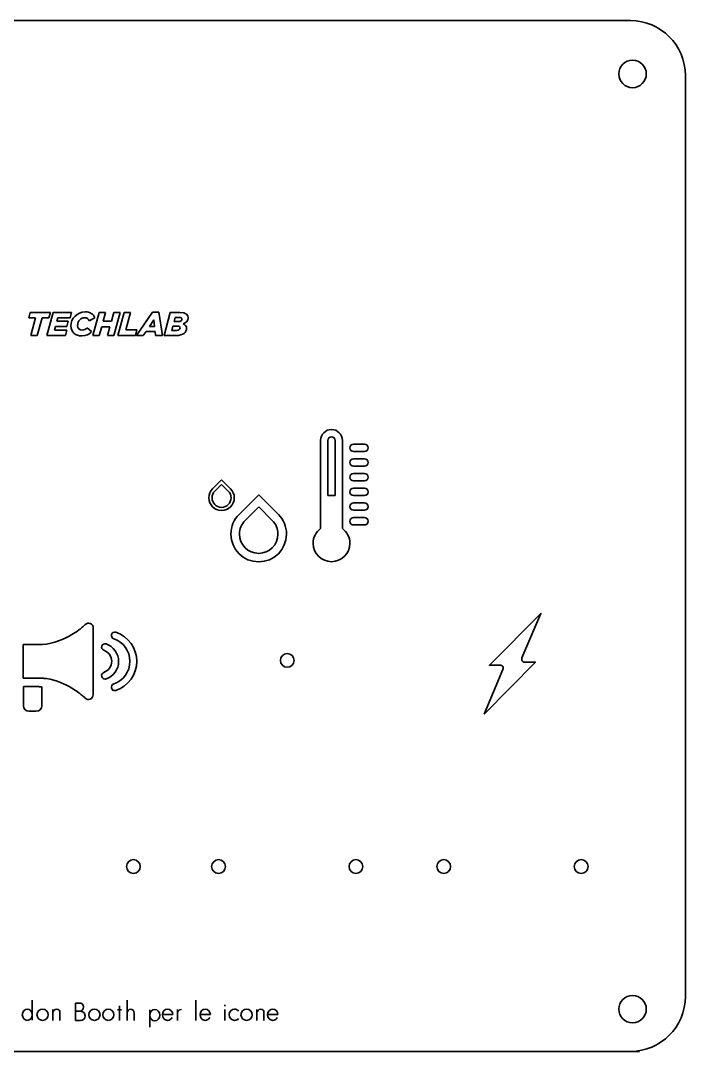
# Model space of a CAD drawing. Header units: inches. Extents: x 0 to 9.7, y -5.9 to 6.4.
# Drawn here: x 5.85 to 9.65, y -5.91 to 0 of the extents above; entities that cross this region are included whole.
import ezdxf

# ---------------------------------------------------------------- set-up
doc = ezdxf.new("R2010")
doc.units = ezdxf.units.IN
doc.header["$MEASUREMENT"] = 0
doc.layers.add('Livello 1', color=7, linetype='Continuous')

msp = doc.modelspace()

# ---------------------------------------------------------------- linework, layer by layer
at = {"layer": 'Livello 1', "color": 250, "lineweight": 35}
for points in [[(0.315, 0), (9.3395, 0)], [(9.6545, -0.315), (9.6545, -5.5906)], [(9.3913, -5.9056), (0.315, -5.9056)]]:
    msp.add_lwpolyline(points, dxfattribs=at)
at = {"layer": 'Livello 1', "color": 174, "lineweight": 35}
for points in [[(5.892, -1.7036), (5.9006, -1.6714)], [(5.9317, -1.7036), (5.892, -1.7036)], [(5.9006, -1.6714), (6.0168, -1.6714)], [(5.9048, -1.8041), (5.9317, -1.7036)], [(5.9684, -1.7036), (5.9415, -1.8041)], [(6.0083, -1.7036), (5.9684, -1.7036)], [(5.996, -1.8041), (6.0318, -1.6714)], [(6.0168, -1.6714), (6.0083, -1.7036)], [(6.0318, -1.6714), (6.138, -1.6714)], [(6.0597, -1.7025), (6.0542, -1.7227)], [(6.1295, -1.7025), (6.0597, -1.7025)], [(6.138, -1.6714), (6.1295, -1.7025)], [(6.2706, -1.7023), (6.2388, -1.7193)], [(6.2599, -1.8041), (6.2957, -1.6714)], [(6.2957, -1.6714), (6.3325, -1.6714)], [(6.3325, -1.6714), (6.319, -1.721)], [(6.3658, -1.721), (6.3793, -1.6714)], [(6.3793, -1.6714), (6.4161, -1.6714)], [(6.4161, -1.6714), (6.3804, -1.8041)], [(6.4035, -1.8041), (6.4393, -1.6714)], [(6.4393, -1.6714), (6.4761, -1.6714)], [(6.4761, -1.6714), (6.4491, -1.7718)], [(6.5089, -1.8041), (6.6013, -1.6704)], [(6.6013, -1.6704), (6.6373, -1.6704)], [(6.6373, -1.6704), (6.6579, -1.8041)], [(6.6677, -1.8041), (6.7035, -1.6714)], [(6.7035, -1.6714), (6.7587, -1.6714)], [(6.7312, -1.7009), (6.7251, -1.7243)], [(6.7541, -1.7009), (6.7312, -1.7009)], [(6.0464, -1.7516), (6.0407, -1.7728)], [(6.1098, -1.7516), (6.0464, -1.7516)], [(6.0542, -1.7227), (6.1175, -1.7227)], [(6.1175, -1.7227), (6.1098, -1.7516)], [(6.2274, -1.7599), (6.2522, -1.7819)], [(6.3103, -1.7536), (6.2968, -1.8041)], [(6.3571, -1.7536), (6.3103, -1.7536)], [(6.319, -1.721), (6.3658, -1.721)], [(6.3437, -1.8041), (6.3571, -1.7536)], [(6.6083, -1.7136), (6.5834, -1.7516)], [(6.5834, -1.7516), (6.6132, -1.7516)], [(6.6132, -1.7516), (6.6083, -1.7136)], [(6.7181, -1.75), (6.7115, -1.7745)], [(6.7437, -1.75), (6.7181, -1.75)], [(6.7251, -1.7243), (6.75, -1.7243)], [(5.9415, -1.8041), (5.9048, -1.8041)], [(6.1033, -1.8041), (5.996, -1.8041)], [(6.0407, -1.7728), (6.1116, -1.7728)], [(6.1116, -1.7728), (6.1033, -1.8041)], [(6.2968, -1.8041), (6.2599, -1.8041)], [(6.3804, -1.8041), (6.3437, -1.8041)], [(6.5037, -1.8041), (6.4035, -1.8041)], [(6.4491, -1.7718), (6.5125, -1.7718)], [(6.5125, -1.7718), (6.5037, -1.8041)], [(6.5489, -1.8041), (6.5089, -1.8041)], [(6.5649, -1.7802), (6.5489, -1.8041)], [(6.616, -1.7802), (6.5649, -1.7802)], [(6.6193, -1.8041), (6.616, -1.7802)], [(6.6579, -1.8041), (6.6193, -1.8041)], [(6.7365, -1.8041), (6.6677, -1.8041)], [(6.7115, -1.7745), (6.7394, -1.7745)], [(7.5639, -2.4055), (7.5639, -2.9107)], [(7.606, -2.7212), (7.606, -2.4055)], [(7.6481, -2.4055), (7.6481, -2.7212)], [(7.6902, -2.9107), (7.6902, -2.4055)], [(7.8164, -2.4265), (7.7533, -2.4265)], [(7.7533, -2.4686), (7.8164, -2.4686)], [(7.8164, -2.5107), (7.7533, -2.5107)], [(7.7533, -2.5528), (7.8164, -2.5528)], [(7.8164, -2.5949), (7.7533, -2.5949)], [(6.9971, -2.6311), (6.9457, -2.6826)], [(6.9587, -2.6956), (6.9971, -2.6571)], [(7.0486, -2.6826), (6.9971, -2.6311)], [(6.9971, -2.6571), (7.0356, -2.6956)], [(7.7533, -2.637), (7.8164, -2.637)], [(7.2099, -2.7163), (7.0973, -2.8289)], [(7.3225, -2.8289), (7.2099, -2.7163)], [(7.8164, -2.6791), (7.7533, -2.6791)], [(7.6481, -2.7212), (7.606, -2.7212)], [(7.7533, -2.7212), (7.8164, -2.7212)], [(7.8164, -2.7633), (7.7533, -2.7633)], [(7.132, -2.8635), (7.2099, -2.7856)], [(7.2099, -2.7856), (7.2879, -2.8635)], [(7.7533, -2.8054), (7.8164, -2.8054)], [(7.8164, -2.8474), (7.7533, -2.8474)], [(7.7533, -2.8895), (7.8164, -2.8895)], [(6.2161, -3.4602), (6.2153, -3.461)], [(6.2161, -3.4602), (6.2161, -3.4602)], [(6.2613, -3.8626), (6.2613, -3.4789)], [(5.8614, -3.5744), (5.8614, -3.7671)], [(5.9688, -3.5744), (5.8614, -3.5744)], [(5.9688, -3.5744), (5.9688, -3.5744)], [(5.8614, -3.7671), (5.968, -3.7671)], [(5.968, -3.7671), (5.968, -3.7671)], [(5.8623, -3.8149), (5.8623, -3.9257)], [(5.9416, -3.8149), (5.8623, -3.8149)], [(5.9416, -3.8149), (5.9416, -3.8149)], [(5.9671, -3.9257), (5.9671, -3.8175)], [(6.2144, -3.8806), (6.2153, -3.8814)], [(6.2153, -3.8814), (6.2153, -3.8814)], [(5.8938, -3.9573), (5.9356, -3.9573)], [(5.9129, -5.7275), (5.9129, -5.6112)], [(5.9129, -5.6112), (5.9129, -5.7275)], [(6.0306, -5.7282), (6.0306, -5.6653)], [(6.0306, -5.6653), (6.0306, -5.7282)], [(6.1602, -5.6284), (6.1814, -5.6284)], [(6.1602, -5.7282), (6.1602, -5.6284)], [(6.1602, -5.6284), (6.1602, -5.7282)], [(6.1814, -5.6284), (6.1602, -5.6284)], [(6.4016, -5.6684), (6.4116, -5.6684)], [(6.4116, -5.6684), (6.4016, -5.6684)], [(6.4116, -5.6438), (6.4116, -5.6684)], [(6.4116, -5.6684), (6.4116, -5.6438)], [(6.4116, -5.7282), (6.4116, -5.6684)], [(6.4116, -5.6684), (6.4116, -5.7282)], [(6.4248, -5.6684), (6.4116, -5.6684)], [(6.4116, -5.6684), (6.4248, -5.6684)], [(6.4556, -5.7282), (6.4556, -5.612)], [(6.4556, -5.612), (6.4556, -5.7282)], [(6.5856, -5.6666), (6.5856, -5.7673)], [(6.5856, -5.7673), (6.5856, -5.6666)], [(6.7442, -5.6653), (6.7442, -5.7282)], [(6.7442, -5.7282), (6.7442, -5.6653)], [(6.8497, -5.7282), (6.8497, -5.612)], [(6.8497, -5.612), (6.8497, -5.7282)], [(7.0168, -5.6394), (7.0168, -5.646)], [(7.0168, -5.646), (7.0168, -5.6394)], [(7.0168, -5.6653), (7.0168, -5.7282)], [(7.0168, -5.7282), (7.0168, -5.6653)], [(7.1997, -5.6653), (7.1997, -5.7282)], [(7.1997, -5.7282), (7.1997, -5.6653)], [(6.1602, -5.676), (6.1809, -5.676)], [(6.1809, -5.676), (6.1602, -5.676)], [(6.1602, -5.676), (6.1809, -5.676)], [(6.1809, -5.676), (6.1602, -5.676)], [(6.1899, -5.7282), (6.1602, -5.7282)], [(6.1602, -5.7282), (6.1899, -5.7282)], [(6.4964, -5.7282), (6.4964, -5.6885)], [(6.4964, -5.6885), (6.4964, -5.7282)], [(6.6584, -5.6947), (6.7178, -5.6947)], [(6.7178, -5.6947), (6.6584, -5.6947)], [(6.8739, -5.6947), (6.9333, -5.6947)], [(6.9333, -5.6947), (6.8739, -5.6947)], [(7.2606, -5.6947), (7.32, -5.6947)], [(7.32, -5.6947), (7.2606, -5.6947)]]:
    msp.add_lwpolyline(points, dxfattribs=at)
at = {"layer": 'Livello 1', "color": 250, "lineweight": 35}
for points in [[(9.3395, 0), (9.5135, 0), (9.6545, -0.141), (9.6545, -0.315)], [(9.2732, -0.3056), (9.2732, -0.2621), (9.3085, -0.2268), (9.352, -0.2268)], [(9.352, -0.2268), (9.3955, -0.2268), (9.4307, -0.2621), (9.4307, -0.3056)], [(9.352, -0.3843), (9.3085, -0.3843), (9.2732, -0.349), (9.2732, -0.3056)], [(9.4307, -0.3056), (9.4307, -0.349), (9.3955, -0.3843), (9.352, -0.3843)], [(7.3341, -3.6654), (7.3341, -3.6436), (7.3518, -3.626), (7.3735, -3.626)], [(7.3735, -3.626), (7.3953, -3.626), (7.4129, -3.6436), (7.4129, -3.6654)], [(7.3735, -3.7047), (7.3518, -3.7047), (7.3341, -3.6871), (7.3341, -3.6654)], [(7.4129, -3.6654), (7.4129, -3.6871), (7.3953, -3.7047), (7.3735, -3.7047)], [(6.4524, -4.8465), (6.4524, -4.8247), (6.47, -4.8071), (6.4918, -4.8071)], [(6.4918, -4.8071), (6.5135, -4.8071), (6.5311, -4.8247), (6.5311, -4.8465)], [(6.9404, -4.8465), (6.9404, -4.8247), (6.9581, -4.8071), (6.9798, -4.8071)], [(6.9798, -4.8071), (7.0016, -4.8071), (7.0192, -4.8247), (7.0192, -4.8465)], [(7.7278, -4.8465), (7.7278, -4.8247), (7.7455, -4.8071), (7.7672, -4.8071)], [(7.7672, -4.8071), (7.789, -4.8071), (7.8066, -4.8247), (7.8066, -4.8465)], [(8.2306, -4.8465), (8.2306, -4.8247), (8.2482, -4.8071), (8.27, -4.8071)], [(8.27, -4.8071), (8.2917, -4.8071), (8.3093, -4.8247), (8.3093, -4.8465)], [(9.018, -4.8465), (9.018, -4.8247), (9.0356, -4.8071), (9.0574, -4.8071)], [(9.0574, -4.8071), (9.0791, -4.8071), (9.0967, -4.8247), (9.0967, -4.8465)], [(6.4918, -4.8858), (6.47, -4.8858), (6.4524, -4.8682), (6.4524, -4.8465)], [(6.5311, -4.8465), (6.5311, -4.8682), (6.5135, -4.8858), (6.4918, -4.8858)], [(6.9798, -4.8858), (6.9581, -4.8858), (6.9404, -4.8682), (6.9404, -4.8465)], [(7.0192, -4.8465), (7.0192, -4.8682), (7.0016, -4.8858), (6.9798, -4.8858)], [(7.7672, -4.8858), (7.7455, -4.8858), (7.7278, -4.8682), (7.7278, -4.8465)], [(7.8066, -4.8465), (7.8066, -4.8682), (7.789, -4.8858), (7.7672, -4.8858)], [(8.27, -4.8858), (8.2482, -4.8858), (8.2306, -4.8682), (8.2306, -4.8465)], [(8.3093, -4.8465), (8.3093, -4.8682), (8.2917, -4.8858), (8.27, -4.8858)], [(9.0574, -4.8858), (9.0356, -4.8858), (9.018, -4.8682), (9.018, -4.8465)], [(9.0967, -4.8465), (9.0967, -4.8682), (9.0791, -4.8858), (9.0574, -4.8858)], [(9.2732, -5.6638), (9.2732, -5.6203), (9.3085, -5.585), (9.352, -5.585)], [(9.6545, -5.5906), (9.6545, -5.7645), (9.5135, -5.9056), (9.3395, -5.9056)], [(9.352, -5.585), (9.3955, -5.585), (9.4307, -5.6203), (9.4307, -5.6638)], [(9.352, -5.7425), (9.3085, -5.7425), (9.2732, -5.7073), (9.2732, -5.6638)], [(9.4307, -5.6638), (9.4307, -5.7073), (9.3955, -5.7425), (9.352, -5.7425)]]:
    msp.add_open_spline(points, degree=3, dxfattribs=at)
at = {"layer": 'Livello 1', "color": 174, "lineweight": 35}
for points in [[(6.1339, -1.7485), (6.1339, -1.7284), (6.1423, -1.708), (6.1578, -1.6924)], [(6.1578, -1.6924), (6.1718, -1.6784), (6.1923, -1.6687), (6.217, -1.6687)], [(6.2122, -1.7021), (6.202, -1.7021), (6.1927, -1.7064), (6.1857, -1.7135)], [(6.2388, -1.7193), (6.2334, -1.7083), (6.2251, -1.7021), (6.2122, -1.7021)], [(6.217, -1.6687), (6.2439, -1.6687), (6.2626, -1.6818), (6.2706, -1.7023)], [(6.75, -1.7243), (6.7632, -1.7243), (6.7703, -1.7191), (6.7703, -1.7108)], [(6.7703, -1.7108), (6.7703, -1.7045), (6.7653, -1.7009), (6.7541, -1.7009)], [(6.7587, -1.6714), (6.7947, -1.6714), (6.8065, -1.6862), (6.8065, -1.7032)], [(6.8065, -1.7032), (6.8065, -1.7201), (6.7953, -1.7326), (6.7767, -1.7371)], [(6.1967, -1.8067), (6.1601, -1.8067), (6.1339, -1.7842), (6.1339, -1.7485)], [(6.1857, -1.7135), (6.1775, -1.7218), (6.1724, -1.7336), (6.1724, -1.7461)], [(6.1724, -1.7461), (6.1724, -1.7629), (6.1836, -1.7734), (6.1989, -1.7734)], [(6.1989, -1.7734), (6.2105, -1.7734), (6.2188, -1.7684), (6.2274, -1.7599)], [(6.7968, -1.7637), (6.7968, -1.7866), (6.7777, -1.8041), (6.7365, -1.8041)], [(6.7394, -1.7745), (6.7521, -1.7745), (6.7598, -1.7688), (6.7598, -1.7605)], [(6.7598, -1.7605), (6.7598, -1.7536), (6.7543, -1.75), (6.7437, -1.75)], [(6.7767, -1.7371), (6.7885, -1.7413), (6.7968, -1.75), (6.7968, -1.7637)], [(6.2522, -1.7819), (6.2393, -1.7965), (6.2219, -1.8067), (6.1967, -1.8067)], [(7.627, -2.3424), (7.5922, -2.3424), (7.5639, -2.3707), (7.5639, -2.4055)], [(7.6902, -2.4055), (7.6902, -2.3707), (7.6618, -2.3424), (7.627, -2.3424)], [(7.606, -2.4055), (7.606, -2.3939), (7.6154, -2.3845), (7.627, -2.3845)], [(7.627, -2.3845), (7.6386, -2.3845), (7.6481, -2.3939), (7.6481, -2.4055)], [(7.7533, -2.4265), (7.7417, -2.4265), (7.7322, -2.436), (7.7322, -2.4476)], [(7.7322, -2.4476), (7.7322, -2.4592), (7.7417, -2.4686), (7.7533, -2.4686)], [(7.8375, -2.4476), (7.8375, -2.436), (7.8281, -2.4265), (7.8164, -2.4265)], [(7.8164, -2.4686), (7.8281, -2.4686), (7.8375, -2.4592), (7.8375, -2.4476)], [(7.7533, -2.5107), (7.7417, -2.5107), (7.7322, -2.5201), (7.7322, -2.5318)], [(7.7322, -2.5318), (7.7322, -2.5434), (7.7417, -2.5528), (7.7533, -2.5528)], [(7.8375, -2.5318), (7.8375, -2.5201), (7.8281, -2.5107), (7.8164, -2.5107)], [(7.8164, -2.5528), (7.8281, -2.5528), (7.8375, -2.5434), (7.8375, -2.5318)], [(7.7533, -2.5949), (7.7417, -2.5949), (7.7322, -2.6043), (7.7322, -2.6159)], [(7.8375, -2.6159), (7.8375, -2.6043), (7.8281, -2.5949), (7.8164, -2.5949)], [(7.7322, -2.6159), (7.7322, -2.6276), (7.7417, -2.637), (7.7533, -2.637)], [(7.8164, -2.637), (7.8281, -2.637), (7.8375, -2.6276), (7.8375, -2.6159)], [(6.9457, -2.6826), (6.9319, -2.6963), (6.9243, -2.7146), (6.9243, -2.7341)], [(6.9426, -2.7341), (6.9426, -2.7196), (6.9483, -2.7059), (6.9587, -2.6956)], [(7.0356, -2.6956), (7.0459, -2.7059), (7.0516, -2.7196), (7.0516, -2.7341)], [(7.07, -2.7341), (7.07, -2.7146), (7.0624, -2.6963), (7.0486, -2.6826)], [(7.7533, -2.6791), (7.7417, -2.6791), (7.7322, -2.6885), (7.7322, -2.7001)], [(7.7322, -2.7001), (7.7322, -2.7118), (7.7417, -2.7212), (7.7533, -2.7212)], [(7.8375, -2.7001), (7.8375, -2.6885), (7.8281, -2.6791), (7.8164, -2.6791)], [(7.8164, -2.7212), (7.8281, -2.7212), (7.8375, -2.7118), (7.8375, -2.7001)], [(6.9243, -2.7341), (6.9243, -2.7743), (6.9569, -2.807), (6.9971, -2.807)], [(6.9971, -2.7886), (6.9671, -2.7886), (6.9426, -2.7642), (6.9426, -2.7341)], [(6.9971, -2.807), (7.0373, -2.807), (7.07, -2.7743), (7.07, -2.7341)], [(7.0516, -2.7341), (7.0516, -2.7642), (7.0272, -2.7886), (6.9971, -2.7886)], [(7.7533, -2.7633), (7.7417, -2.7633), (7.7322, -2.7727), (7.7322, -2.7843)], [(7.8375, -2.7843), (7.8375, -2.7727), (7.8281, -2.7633), (7.8164, -2.7633)], [(7.0973, -2.8289), (7.0672, -2.859), (7.0505, -2.899), (7.0505, -2.9417)], [(7.3693, -2.9417), (7.3693, -2.899), (7.3527, -2.859), (7.3225, -2.8289)], [(7.7322, -2.7843), (7.7322, -2.7959), (7.7417, -2.8054), (7.7533, -2.8054)], [(7.8164, -2.8054), (7.8281, -2.8054), (7.8375, -2.7959), (7.8375, -2.7843)], [(7.0995, -2.9417), (7.0995, -2.9122), (7.1111, -2.8844), (7.132, -2.8635)], [(7.2879, -2.8635), (7.3088, -2.8844), (7.3203, -2.9122), (7.3203, -2.9417)], [(7.7533, -2.8474), (7.7417, -2.8474), (7.7322, -2.8569), (7.7322, -2.8685)], [(7.7322, -2.8685), (7.7322, -2.8801), (7.7417, -2.8895), (7.7533, -2.8895)], [(7.8375, -2.8685), (7.8375, -2.8569), (7.8281, -2.8474), (7.8164, -2.8474)], [(7.8164, -2.8895), (7.8281, -2.8895), (7.8375, -2.8801), (7.8375, -2.8685)], [(7.0505, -2.9417), (7.0505, -3.0296), (7.1221, -3.1011), (7.2099, -3.1011)], [(7.2099, -3.0521), (7.1491, -3.0521), (7.0995, -3.0026), (7.0995, -2.9417)], [(7.2099, -3.1011), (7.2978, -3.1011), (7.3693, -3.0296), (7.3693, -2.9417)], [(7.3203, -2.9417), (7.3203, -3.0025), (7.2708, -3.0521), (7.2099, -3.0521)], [(7.5639, -2.9107), (7.5384, -2.9299), (7.5218, -2.9604), (7.5218, -2.9948)], [(7.7322, -2.9948), (7.7322, -2.9604), (7.7157, -2.9299), (7.6902, -2.9107)], [(7.5218, -2.9948), (7.5218, -3.0529), (7.5689, -3.1), (7.627, -3.1)], [(7.627, -3.1), (7.6851, -3.1), (7.7322, -3.0529), (7.7322, -2.9948)], [(6.1974, -3.4772), (6.1846, -3.4883), (6.165, -3.5028), (6.1402, -3.5173)], [(6.2119, -3.4644), (6.2084, -3.4678), (6.2033, -3.4721), (6.1974, -3.4772)], [(6.2153, -3.461), (6.2144, -3.4619), (6.2136, -3.4627), (6.2119, -3.4644)], [(6.2451, -3.4542), (6.2349, -3.4499), (6.2238, -3.4525), (6.2161, -3.4602)], [(6.2613, -3.4789), (6.2622, -3.4678), (6.2553, -3.4585), (6.2451, -3.4542)], [(6.1402, -3.5173), (6.0967, -3.5437), (6.0371, -3.5693), (5.9688, -3.5744)], [(6.367, -3.5165), (6.3636, -3.5267), (6.3688, -3.5378), (6.379, -3.5412)], [(6.3918, -3.5045), (6.3815, -3.5011), (6.3705, -3.5062), (6.367, -3.5165)], [(6.379, -3.5412), (6.4344, -3.5599), (6.4719, -3.612), (6.4719, -3.6708)], [(6.5112, -3.6708), (6.5112, -3.5949), (6.4634, -3.5292), (6.3918, -3.5045)], [(6.3108, -3.583), (6.3074, -3.5932), (6.3125, -3.6043), (6.3227, -3.6077)], [(6.3355, -3.571), (6.3253, -3.5676), (6.3142, -3.5727), (6.3108, -3.583)], [(6.4071, -3.6716), (6.4071, -3.6264), (6.3781, -3.5855), (6.3355, -3.571)], [(6.3227, -3.6077), (6.35, -3.6171), (6.3679, -3.6426), (6.3679, -3.6708)], [(6.3679, -3.6708), (6.3679, -3.6989), (6.35, -3.7245), (6.3227, -3.7339)], [(6.3355, -3.7714), (6.3781, -3.7578), (6.4071, -3.7168), (6.4071, -3.6716)], [(6.4719, -3.6708), (6.4719, -3.7296), (6.4344, -3.7816), (6.379, -3.8004)], [(6.3918, -3.8379), (6.4634, -3.8132), (6.5112, -3.7467), (6.5112, -3.6708)], [(5.968, -3.7671), (5.9765, -3.768), (5.985, -3.7688), (5.9936, -3.7697)], [(5.9936, -3.7697), (6.0516, -3.7782), (6.1019, -3.8013), (6.1394, -3.8243)], [(6.3227, -3.7339), (6.3125, -3.7373), (6.3074, -3.7484), (6.3108, -3.7586)], [(6.3108, -3.7586), (6.3133, -3.7671), (6.321, -3.7723), (6.3295, -3.7723)], [(6.3295, -3.7723), (6.3312, -3.7723), (6.3338, -3.7723), (6.3355, -3.7714)], [(5.9671, -3.8175), (5.9586, -3.8166), (5.9501, -3.8157), (5.9416, -3.8149)], [(6.1394, -3.8243), (6.1633, -3.8388), (6.1829, -3.8541), (6.1965, -3.8643)], [(6.379, -3.8004), (6.3688, -3.8038), (6.3636, -3.8149), (6.367, -3.8251)], [(6.367, -3.8251), (6.3696, -3.8337), (6.3773, -3.8388), (6.3858, -3.8388)], [(6.3858, -3.8388), (6.3875, -3.8388), (6.3901, -3.8388), (6.3918, -3.8379)], [(6.1965, -3.8643), (6.2033, -3.8695), (6.2084, -3.8746), (6.211, -3.8771)], [(6.211, -3.8771), (6.2127, -3.8788), (6.2136, -3.8797), (6.2144, -3.8806)], [(6.2153, -3.8814), (6.2229, -3.8891), (6.234, -3.8916), (6.2443, -3.8874)], [(6.2443, -3.8874), (6.2545, -3.8831), (6.2613, -3.8737), (6.2613, -3.8626)], [(5.8623, -3.9257), (5.8623, -3.9428), (5.8759, -3.9573), (5.8938, -3.9573)], [(5.9356, -3.9573), (5.9526, -3.9573), (5.9671, -3.9436), (5.9671, -3.9257)], [(5.8557, -5.696), (5.8557, -5.6782), (5.8685, -5.6636), (5.8843, -5.6636)], [(5.8557, -5.696), (5.8557, -5.6782), (5.8685, -5.6636), (5.8843, -5.6636)], [(5.8843, -5.6636), (5.9, -5.6636), (5.9129, -5.6782), (5.9129, -5.696)], [(5.8843, -5.6636), (5.9, -5.6636), (5.9129, -5.6782), (5.9129, -5.696)], [(5.9392, -5.696), (5.9392, -5.6782), (5.9538, -5.6638), (5.9716, -5.6638)], [(5.9392, -5.696), (5.9392, -5.6782), (5.9538, -5.6638), (5.9716, -5.6638)], [(5.9716, -5.6638), (5.9893, -5.6638), (6.0039, -5.6782), (6.0039, -5.696)], [(5.9716, -5.6638), (5.9893, -5.6638), (6.0039, -5.6782), (6.0039, -5.696)], [(6.0306, -5.6866), (6.031, -5.677), (6.0396, -5.6643), (6.052, -5.6643)], [(6.052, -5.6643), (6.0396, -5.6643), (6.031, -5.677), (6.0306, -5.6866)], [(6.071, -5.6838), (6.071, -5.6717), (6.0642, -5.6643), (6.052, -5.6643)], [(6.052, -5.6643), (6.0642, -5.6643), (6.071, -5.6717), (6.071, -5.6838)], [(6.2056, -5.6502), (6.2056, -5.6666), (6.196, -5.676), (6.1809, -5.676)], [(6.1809, -5.676), (6.196, -5.676), (6.2056, -5.6666), (6.2056, -5.6502)], [(6.1814, -5.6284), (6.1939, -5.6284), (6.2056, -5.6338), (6.2056, -5.6502)], [(6.2056, -5.6502), (6.2056, -5.6338), (6.1939, -5.6284), (6.1814, -5.6284)], [(6.2364, -5.696), (6.2364, -5.6782), (6.251, -5.6638), (6.2688, -5.6638)], [(6.2364, -5.696), (6.2364, -5.6782), (6.251, -5.6638), (6.2688, -5.6638)], [(6.2688, -5.6638), (6.2865, -5.6638), (6.3011, -5.6782), (6.3011, -5.696)], [(6.2688, -5.6638), (6.2865, -5.6638), (6.3011, -5.6782), (6.3011, -5.696)], [(6.316, -5.696), (6.316, -5.6782), (6.3306, -5.6638), (6.3484, -5.6638)], [(6.316, -5.696), (6.316, -5.6782), (6.3306, -5.6638), (6.3484, -5.6638)], [(6.3484, -5.6638), (6.3661, -5.6638), (6.3807, -5.6782), (6.3807, -5.696)], [(6.3484, -5.6638), (6.3661, -5.6638), (6.3807, -5.6782), (6.3807, -5.696)], [(6.4556, -5.6875), (6.4556, -5.6729), (6.4662, -5.6643), (6.4759, -5.6643)], [(6.4759, -5.6643), (6.4662, -5.6643), (6.4556, -5.6729), (6.4556, -5.6875)], [(6.4759, -5.6643), (6.4857, -5.6643), (6.4964, -5.6681), (6.4964, -5.6885)], [(6.4964, -5.6885), (6.4964, -5.6681), (6.4857, -5.6643), (6.4759, -5.6643)], [(6.6145, -5.6657), (6.5986, -5.6657), (6.5857, -5.6803), (6.5857, -5.6981)], [(6.6145, -5.6657), (6.5986, -5.6657), (6.5857, -5.6803), (6.5857, -5.6981)], [(6.6431, -5.6981), (6.6431, -5.6803), (6.6303, -5.6657), (6.6145, -5.6657)], [(6.6431, -5.6981), (6.6431, -5.6803), (6.6303, -5.6657), (6.6145, -5.6657)], [(6.6881, -5.6638), (6.6716, -5.6638), (6.6582, -5.6782), (6.6582, -5.6958)], [(6.6582, -5.6958), (6.6582, -5.6782), (6.6716, -5.6638), (6.6881, -5.6638)], [(6.7178, -5.6947), (6.7174, -5.6774), (6.7042, -5.6638), (6.6881, -5.6638)], [(6.6881, -5.6638), (6.7042, -5.6638), (6.7174, -5.6774), (6.7178, -5.6947)], [(6.7675, -5.6653), (6.7485, -5.6645), (6.7442, -5.6831), (6.7442, -5.6884)], [(6.7442, -5.6884), (6.7442, -5.6831), (6.7485, -5.6645), (6.7675, -5.6653)], [(6.9036, -5.6638), (6.8871, -5.6638), (6.8738, -5.6782), (6.8738, -5.6958)], [(6.8738, -5.6958), (6.8738, -5.6782), (6.8871, -5.6638), (6.9036, -5.6638)], [(6.9333, -5.6947), (6.9329, -5.6774), (6.9197, -5.6638), (6.9036, -5.6638)], [(6.9036, -5.6638), (6.9197, -5.6638), (6.9329, -5.6774), (6.9333, -5.6947)], [(7.0715, -5.6638), (7.0546, -5.6638), (7.0409, -5.6782), (7.0409, -5.696)], [(7.0409, -5.696), (7.0409, -5.6782), (7.0546, -5.6638), (7.0715, -5.6638)], [(7.094, -5.6743), (7.0885, -5.6679), (7.0804, -5.6638), (7.0715, -5.6638)], [(7.0715, -5.6638), (7.0804, -5.6638), (7.0885, -5.6679), (7.094, -5.6743)], [(7.1083, -5.696), (7.1083, -5.6782), (7.1229, -5.6638), (7.1407, -5.6638)], [(7.1083, -5.696), (7.1083, -5.6782), (7.1229, -5.6638), (7.1407, -5.6638)], [(7.1407, -5.6638), (7.1585, -5.6638), (7.173, -5.6782), (7.173, -5.696)], [(7.1407, -5.6638), (7.1585, -5.6638), (7.173, -5.6782), (7.173, -5.696)], [(7.2211, -5.6643), (7.2088, -5.6643), (7.2002, -5.677), (7.1997, -5.6866)], [(7.1997, -5.6866), (7.2002, -5.677), (7.2088, -5.6643), (7.2211, -5.6643)], [(7.2401, -5.6838), (7.2401, -5.6717), (7.2333, -5.6643), (7.2211, -5.6643)], [(7.2211, -5.6643), (7.2333, -5.6643), (7.2401, -5.6717), (7.2401, -5.6838)], [(7.2903, -5.6638), (7.2738, -5.6638), (7.2604, -5.6782), (7.2604, -5.6958)], [(7.2604, -5.6958), (7.2604, -5.6782), (7.2738, -5.6638), (7.2903, -5.6638)], [(7.32, -5.6947), (7.3196, -5.6774), (7.3064, -5.6638), (7.2903, -5.6638)], [(7.2903, -5.6638), (7.3064, -5.6638), (7.3196, -5.6774), (7.32, -5.6947)], [(5.8843, -5.7282), (5.8685, -5.7282), (5.8557, -5.7136), (5.8557, -5.696)], [(5.8843, -5.7282), (5.8685, -5.7282), (5.8557, -5.7136), (5.8557, -5.696)], [(5.9129, -5.696), (5.9129, -5.7136), (5.9, -5.7282), (5.8843, -5.7282)], [(5.9129, -5.696), (5.9129, -5.7136), (5.9, -5.7282), (5.8843, -5.7282)], [(5.9716, -5.7282), (5.9538, -5.7282), (5.9392, -5.7136), (5.9392, -5.696)], [(5.9716, -5.7282), (5.9538, -5.7282), (5.9392, -5.7136), (5.9392, -5.696)], [(6.0039, -5.696), (6.0039, -5.7136), (5.9893, -5.7282), (5.9716, -5.7282)], [(6.0039, -5.696), (6.0039, -5.7136), (5.9893, -5.7282), (5.9716, -5.7282)], [(6.071, -5.7282), (6.071, -5.7125), (6.071, -5.6993), (6.071, -5.6838)], [(6.071, -5.6838), (6.071, -5.6993), (6.071, -5.7125), (6.071, -5.7282)], [(6.1809, -5.676), (6.2006, -5.676), (6.2154, -5.682), (6.2153, -5.7014)], [(6.2153, -5.7014), (6.2154, -5.682), (6.2006, -5.676), (6.1809, -5.676)], [(6.2153, -5.7014), (6.2152, -5.721), (6.2016, -5.7282), (6.1899, -5.7282)], [(6.1899, -5.7282), (6.2016, -5.7282), (6.2152, -5.721), (6.2153, -5.7014)], [(6.2688, -5.7282), (6.251, -5.7282), (6.2364, -5.7136), (6.2364, -5.696)], [(6.2688, -5.7282), (6.251, -5.7282), (6.2364, -5.7136), (6.2364, -5.696)], [(6.3011, -5.696), (6.3011, -5.7136), (6.2865, -5.7282), (6.2688, -5.7282)], [(6.3011, -5.696), (6.3011, -5.7136), (6.2865, -5.7282), (6.2688, -5.7282)], [(6.3484, -5.7282), (6.3306, -5.7282), (6.316, -5.7136), (6.316, -5.696)], [(6.3484, -5.7282), (6.3306, -5.7282), (6.316, -5.7136), (6.316, -5.696)], [(6.3807, -5.696), (6.3807, -5.7136), (6.3661, -5.7282), (6.3484, -5.7282)], [(6.3807, -5.696), (6.3807, -5.7136), (6.3661, -5.7282), (6.3484, -5.7282)], [(6.5857, -5.6981), (6.5857, -5.7158), (6.5986, -5.7303), (6.6145, -5.7303)], [(6.5857, -5.6981), (6.5857, -5.7158), (6.5986, -5.7303), (6.6145, -5.7303)], [(6.6145, -5.7303), (6.6303, -5.7303), (6.6431, -5.7158), (6.6431, -5.6981)], [(6.6145, -5.7303), (6.6303, -5.7303), (6.6431, -5.7158), (6.6431, -5.6981)], [(6.6582, -5.6958), (6.6582, -5.7136), (6.6716, -5.7282), (6.6881, -5.7282)], [(6.6881, -5.7282), (6.6716, -5.7282), (6.6582, -5.7136), (6.6582, -5.6958)], [(6.6881, -5.7282), (6.699, -5.7282), (6.7088, -5.7215), (6.714, -5.712)], [(6.714, -5.712), (6.7088, -5.7215), (6.699, -5.7282), (6.6881, -5.7282)], [(6.8738, -5.6958), (6.8738, -5.7136), (6.8871, -5.7282), (6.9036, -5.7282)], [(6.9036, -5.7282), (6.8871, -5.7282), (6.8738, -5.7136), (6.8738, -5.6958)], [(6.9036, -5.7282), (6.9146, -5.7282), (6.9243, -5.7215), (6.9296, -5.712)], [(6.9296, -5.712), (6.9243, -5.7215), (6.9146, -5.7282), (6.9036, -5.7282)], [(7.0409, -5.696), (7.0409, -5.7136), (7.0546, -5.7282), (7.0715, -5.7282)], [(7.0715, -5.7282), (7.0546, -5.7282), (7.0409, -5.7136), (7.0409, -5.696)], [(7.094, -5.7176), (7.0885, -5.724), (7.0804, -5.7282), (7.0715, -5.7282)], [(7.0715, -5.7282), (7.0804, -5.7282), (7.0885, -5.724), (7.094, -5.7176)], [(7.1407, -5.7282), (7.1229, -5.7282), (7.1083, -5.7136), (7.1083, -5.696)], [(7.1407, -5.7282), (7.1229, -5.7282), (7.1083, -5.7136), (7.1083, -5.696)], [(7.173, -5.696), (7.173, -5.7136), (7.1585, -5.7282), (7.1407, -5.7282)], [(7.173, -5.696), (7.173, -5.7136), (7.1585, -5.7282), (7.1407, -5.7282)], [(7.2401, -5.7282), (7.2401, -5.7125), (7.2401, -5.6993), (7.2401, -5.6838)], [(7.2401, -5.6838), (7.2401, -5.6993), (7.2401, -5.7125), (7.2401, -5.7282)], [(7.2604, -5.6958), (7.2604, -5.7136), (7.2738, -5.7282), (7.2903, -5.7282)], [(7.2903, -5.7282), (7.2738, -5.7282), (7.2604, -5.7136), (7.2604, -5.6958)], [(7.2903, -5.7282), (7.3012, -5.7282), (7.311, -5.7215), (7.3162, -5.712)], [(7.3162, -5.712), (7.311, -5.7215), (7.3012, -5.7282), (7.2903, -5.7282)]]:
    msp.add_open_spline(points, degree=3, dxfattribs=at)
msp.add_open_spline([(8.5008, -3.9737), (8.5008, -3.9737), (8.7954, -3.6756), (8.7954, -3.6756), (8.7954, -3.6756), (8.7339, -3.6756), (8.7339, -3.6756), (8.7281, -3.6756), (8.7227, -3.6727), (8.7195, -3.6679), (8.7163, -3.663), (8.7157, -3.6569), (8.718, -3.6515), (8.718, -3.6515), (8.8265, -3.3964), (8.8265, -3.3964), (8.8265, -3.3964), (8.5322, -3.6929), (8.5322, -3.6929), (8.5322, -3.6929), (8.5935, -3.6929), (8.5935, -3.6929), (8.5993, -3.6929), (8.6047, -3.6958), (8.6079, -3.7007), (8.6111, -3.7055), (8.6117, -3.7116), (8.6094, -3.717), (8.6094, -3.717), (8.5008, -3.9737), (8.5008, -3.9737)], degree=3, knots=[0, 0, 0, 0, 1, 1, 1, 2, 2, 2, 3, 3, 3, 4, 4, 4, 5, 5, 5, 6, 6, 6, 7, 7, 7, 8, 8, 8, 9, 9, 9, 10, 10, 10, 10], dxfattribs=at)

doc.saveas('drawing.dxf')
